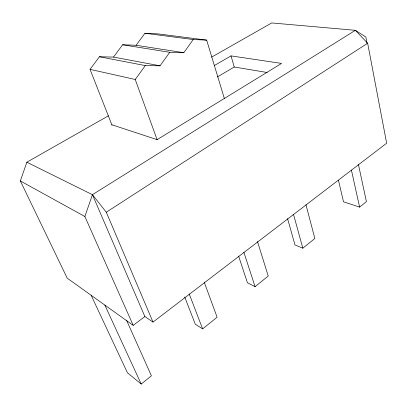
<?xml version="1.0" encoding="UTF-8"?>
<svg xmlns="http://www.w3.org/2000/svg" width="407" height="407" viewBox="0 0 407 407"><rect width="100%" height="100%" fill="white"/><g stroke="black" fill="none" stroke-linecap="round" stroke-linejoin="round"><path stroke-width="0.61" d="M211.609 57.133L271.728 22.94L355.372 30.306L367.648 43.234L386.65 143.203L153.012 322.095L144.867 316.544L133.191 325.366L67.216 278.179L20.35 180.947L26.842 162.22L108.471 115.791M133.191 325.366L84.88 216.519L92.435 194.678L355.372 30.306L365.837 37.012L367.028 43.239M112.037 125.28L90.044 69.358L99.44 56.756L113.517 57.082L122.619 44.78L169.76 52.289L183.822 52.706L193.228 39.52L206.664 40.12L224.415 98.698M99.44 56.756L145.299 65.593L160.032 65.817L169.76 52.289M157.148 139.784L135.236 79.487L145.299 65.593M122.619 44.78L136.116 45.269L144.943 33.252L157.896 33.883L206.664 40.12M91.143 295.294L127.452 372.797L141.204 384.06L151.409 375.793L126.485 320.131M338.466 180.24L343.493 201.786L359.605 207.112L366.412 201.592L358.409 164.367M184.722 297.029L195.299 324.226L202.635 328.881L217.114 317.226L204.217 282.122M238.665 256.268L247.42 282.733L255.062 286.655L268.233 276.053L257.494 241.575M287.566 218.605L294.958 244.887L302.828 248.189L314.855 238.497L305.947 204.706M153.012 322.095L106.293 212.225L367.648 43.234M217.338 76.979L234.244 67.013L267.185 72.502M214.55 65.41L231.028 55.891L281.537 63.416L157.097 139.657L111.828 124.751M144.943 33.252L193.228 39.52M136.116 45.269L183.822 52.706M113.517 57.082L160.032 65.817M90.044 69.358L135.236 79.487M26.842 162.22L92.435 194.678L106.293 212.225M20.35 180.947L84.88 216.519M104.823 305.077L141.204 384.06M92.435 194.678L144.867 316.544M189.214 293.925L202.635 328.881M243.89 252.309L255.062 286.655M231.028 55.891L234.244 67.013M293.549 214.514L302.828 248.189M351.409 170.075L359.605 207.112"/></g></svg>
